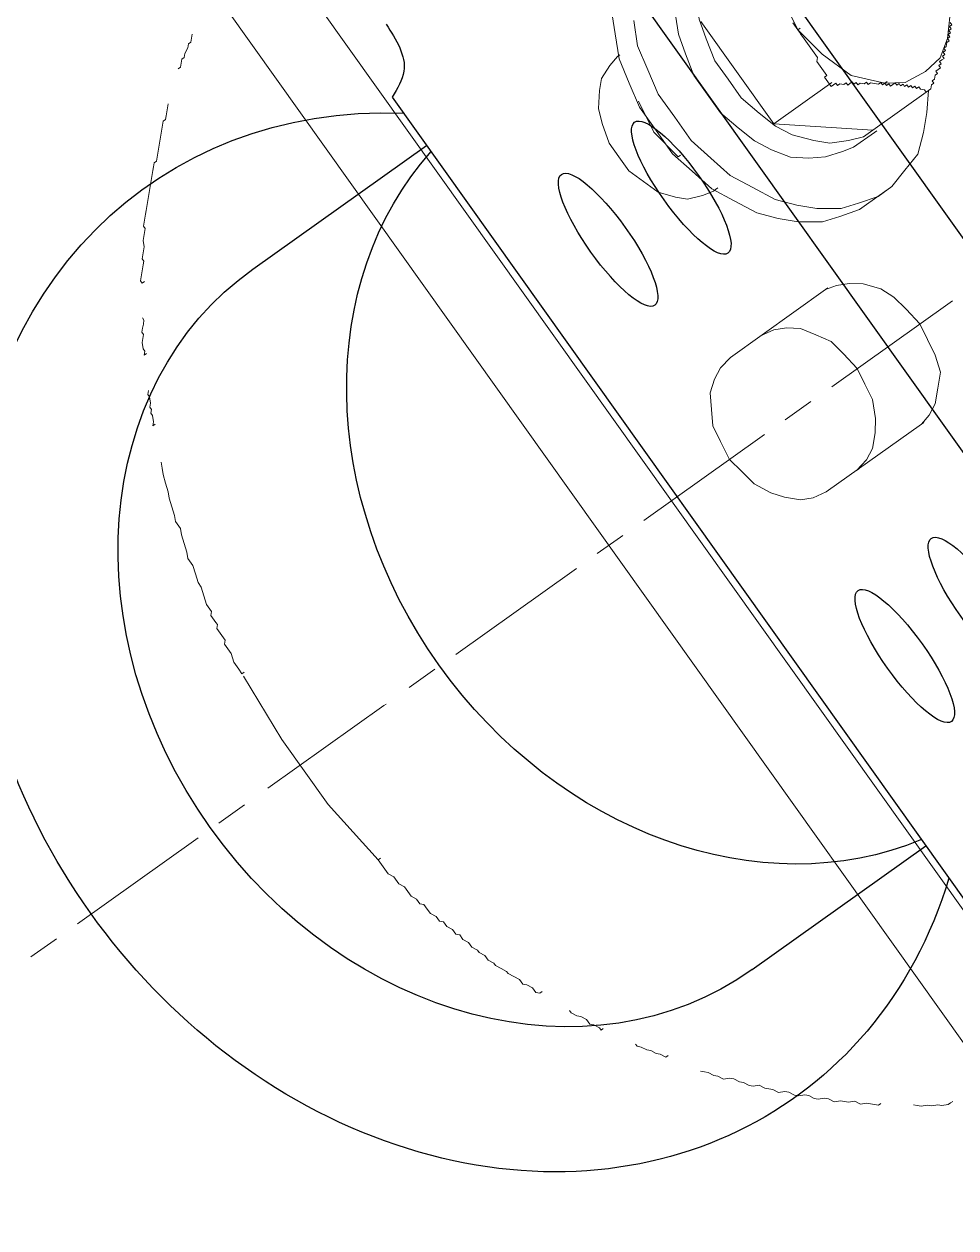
# Model space of a CAD drawing. Header units: feet. Extents: x 2321988 to 2329858, y 6722724 to 6730499.
# Drawn here: x 2326068.9601 to 2326069.2256, y 6726845.8949 to 6726846.2381 of the extents above; entities that cross this region are included whole.
import ezdxf

# ---------------------------------------------------------------- set-up
doc = ezdxf.new("R2010")
doc.units = ezdxf.units.FT
doc.header["$MEASUREMENT"] = 0
doc.layers.add('C-BESS-EQUIPMENT', color=255, linetype='Continuous')

# ---------------------------------------------------------------- blocks, each defined once
blk = doc.blocks.new('Midpoint Site Plan$0$P1730-01-0001')
at = {"color": 0, "linetype": 'ByBlock', "lineweight": -2}
for p, q in [((19.0203, 1.6742), (19.0203, -1.7263)), ((19.9041, 1.6067), (19.9041, -1.6588)), ((20.3292, 1.6067), (20.3292, -1.6588)), ((18.2904, 1.471), (19.0203, 1.471)), ((18.2904, -1.471), (19.0203, -1.471))]:
    blk.add_line(p, q, dxfattribs=at)
blk.add_ellipse((14.454, 0), major_axis=(0, 4.086), ratio=0.670598, start_param=6.046109, end_param=9.661854, dxfattribs=at)
at = {"color": 0, "linetype": 'ByBlock', "lineweight": -2, "extrusion": (0, 0, -1)}
for centre, major_axis, start_param, end_param in [((15.8979, 0), (0, 4.086), 3.038975, 6.385803), ((16.596, 0), (0, 4.086), 3.050793, 6.373985), ((17.214, 0), (0, 4.086), 3.049307, 6.375471), ((18.1555, 0), (0, 1.9122), 2.568457, 6.856321), ((18.2904, 0), (0, 1.471), 3.141593, 6.283185), ((19.25, 0), (0, 1.471), 3.329957, 6.094821)]:
    blk.add_ellipse(centre, major_axis=major_axis, ratio=0.833977, start_param=start_param, end_param=end_param, dxfattribs=at)
blk.add_ellipse((17.8421, 0), major_axis=(0, 4.086), ratio=0.833977, dxfattribs=at)
at = {"color": 0, "linetype": 'ByBlock', "lineweight": -2}
for centre in [(19.3382, 0.8481), (19.6456, 0.8481), (19.3382, -0.9002), (19.6456, -0.9002)]:
    blk.add_ellipse(centre, major_axis=(0, 0.275), ratio=0.262998, dxfattribs=at)
blk.add_open_spline([(14.9691, 3.9313), (14.8821, 3.9572), (14.7943, 3.9766), (14.4973, 4.0194), (14.2863, 4.0119), (13.8706, 3.9223), (13.6657, 3.84), (13.2731, 3.6038), (13.0854, 3.4499), (12.7387, 3.0782), (12.5797, 2.8604), (12.3004, 2.3734), (12.18, 2.1043), (11.9855, 1.5301), (11.9113, 1.2251), (11.8137, 0.5972), (11.7902, 0.2743), (11.7953, -0.3705), (11.824, -0.6925), (11.9317, -1.3167), (12.0107, -1.6188), (12.2143, -2.1858), (12.3388, -2.4505), (12.6257, -2.9271), (12.7881, -3.139), (13.1404, -3.498), (13.3303, -3.6451), (13.7262, -3.8671), (13.9321, -3.942), (14.349, -4.0168), (14.56, -4.0167), (14.8356, -3.9671), (14.9026, -3.9511), (14.9691, -3.9313)], degree=3, knots=[6.085725, 6.085725, 6.085725, 6.085725, 6.186944, 6.186944, 6.426796, 6.426796, 6.666649, 6.666649, 6.906501, 6.906501, 7.146353, 7.146353, 7.386205, 7.386205, 7.626057, 7.626057, 7.86591, 7.86591, 8.105762, 8.105762, 8.345614, 8.345614, 8.585466, 8.585466, 8.825318, 8.825318, 9.065171, 9.065171, 9.305023, 9.305023, 9.544875, 9.544875, 9.622239, 9.622239, 9.622239, 9.622239], dxfattribs=at)
blk.add_spline([(19.1488, 1.8893), (19.1042, 1.7227), (19.0203, 1.6742)], degree=3, dxfattribs=at)
blk = doc.blocks.new('Midpoint Site Plan$0$A$C71e53a02')
at = {"lineweight": 9}
for points in [[(14.5878, 2.2462), (14.5781, 2.2364), (14.5684, 2.2267), (14.5586, 2.2267), (14.5489, 2.2169), (14.5294, 2.2072), (14.5196, 2.1974), (14.5099, 2.1974), (14.5001, 2.1877), (14.4904, 2.1779), (14.4806, 2.1779), (14.4904, 2.1779)], [(15.0069, 2.2462), (14.9971, 2.2462), (14.734, 2.2462), (14.734, -2.2559), (14.7438, -2.2559)], [(21.8184, 2.2462), (21.8087, 2.2462), (14.9971, 2.2462), (14.9971, -2.2559), (15.0069, -2.2559), (14.9971, -2.2559), (14.734, -2.2559)], [(14.3832, 2.1), (14.3735, 2.0902), (14.3637, 2.0805), (14.354, 2.0708), (14.3442, 2.061), (14.3345, 2.061), (14.3247, 2.0513), (14.315, 2.0415), (14.3052, 2.0318), (14.2955, 2.022), (14.2858, 2.0123), (14.276, 2.0025), (14.2663, 1.9928), (14.2565, 1.983), (14.2468, 1.9733), (14.237, 1.9636), (14.2273, 1.9636), (14.2175, 1.9538), (14.2078, 1.9441), (14.1981, 1.9343), (14.1883, 1.9246), (14.1786, 1.9148), (14.1688, 1.9051), (14.1591, 1.8953), (14.1493, 1.8856), (14.1396, 1.8759), (14.1298, 1.8661), (14.1201, 1.8564), (14.1103, 1.8466), (14.1006, 1.8369), (14.0909, 1.8271), (14.0811, 1.8174), (14.0714, 1.8076), (14.0714, 1.7979), (14.0616, 1.7882), (14.0519, 1.7784), (14.0421, 1.7687), (14.0324, 1.7492), (14.0226, 1.7394), (14.0129, 1.7297), (14.0032, 1.7199), (14.0032, 1.7102), (13.9934, 1.7005), (13.9837, 1.6907), (13.9739, 1.681), (13.9642, 1.6712), (13.9544, 1.6615), (13.9544, 1.6517), (13.9642, 1.6517)], [(14.3832, 2.1), (14.3832, 2.1)], [(15.8059, 1.4861), (15.767, 1.4081), (15.728, 1.3302), (15.7085, 1.2425), (15.689, 1.1547), (15.689, 1.0573), (15.689, 0.9599), (15.7085, 0.8722), (15.728, 0.7844), (15.767, 0.7065), (15.8059, 0.6285), (15.8547, 0.5701), (15.9034, 0.5213), (15.9716, 0.4726), (16.0301, 0.4531), (16.0983, 0.4336), (16.1275, 0.4336), (16.2055, 0.4336), (16.2152, 0.4336)], [(15.8449, 1.4081), (15.8059, 1.3302), (15.7864, 1.2425), (15.767, 1.1547), (15.767, 1.0573), (15.767, 0.9599), (15.7864, 0.8722), (15.8059, 0.7844), (15.8449, 0.7065), (15.8839, 0.6285), (15.9326, 0.5701), (15.9813, 0.5213), (16.0495, 0.4726), (16.108, 0.4531), (16.1762, 0.4336), (16.2347, 0.4336), (16.3029, 0.4531), (16.3711, 0.4726), (16.4296, 0.5213), (16.4783, 0.5701), (16.527, 0.6285), (16.5368, 0.6285), (16.527, 0.6285), (16.2932, 0.6285), (16.0301, 0.8429), (16.0398, 0.8429)], [(13.8862, 1.5543), (13.8862, 1.5445), (13.8765, 1.5348), (13.8667, 1.525), (13.857, 1.5153), (13.857, 1.5056), (13.8472, 1.4958), (13.8375, 1.4861), (13.8278, 1.4666), (13.8278, 1.4568), (13.818, 1.4471), (13.8278, 1.4471)], [(16.2932, 1.4958), (16.2055, 1.4958), (16.2152, 1.4958), (16.2055, 1.4958), (16.1665, 1.4861), (16.108, 1.4763), (16.0593, 1.4373), (16.0106, 1.3984), (15.9716, 1.3399), (15.9424, 1.2814), (15.9229, 1.2132), (15.9034, 1.1353), (15.9034, 1.0573), (15.9034, 0.9793), (15.9229, 0.9014), (15.9424, 0.8332), (15.9716, 0.7747), (16.0106, 0.7162), (16.0593, 0.6773), (16.108, 0.648), (16.1665, 0.6285), (16.2055, 0.6188), (16.2932, 0.6188), (16.3029, 0.6188)], [(16.3224, 0.6285), (16.3127, 0.6285), (16.2542, 0.6285), (16.2055, 0.648), (16.147, 0.6773), (16.108, 0.7162), (16.0593, 0.7747), (16.0301, 0.8332), (16.0106, 0.9014), (15.9911, 0.9793), (15.9911, 1.0573), (15.9911, 1.1353), (16.0106, 1.2132), (16.0301, 1.2814), (16.0593, 1.3399), (16.108, 1.3984), (16.147, 1.4373), (16.2055, 1.4763), (16.2542, 1.4861), (16.3127, 1.4958), (16.3224, 1.4861), (16.3321, 1.4861)], [(16.7219, 0.7747), (16.7219, 0.765), (16.7122, 0.765), (16.7122, 0.7552), (16.7024, 0.7552), (16.7024, 0.7455), (16.6927, 0.7455), (16.6927, 0.7357), (16.683, 0.7357), (16.6927, 0.7357), (16.683, 0.7357), (16.6245, 0.6967), (16.5563, 0.687), (16.4783, 0.6967), (16.4198, 0.7357), (16.4296, 0.7357), (16.4198, 0.7357), (16.3419, 0.8234), (16.3029, 0.9404), (16.2834, 1.0573), (16.2932, 1.0573), (16.2834, 1.0573), (16.3029, 1.1742)], [(16.2834, 1.0865), (16.2834, 1.0768), (16.2834, 1.067), (16.2834, 1.0573), (16.2834, 1.0476), (16.2834, 1.0378), (16.2834, 1.0281), (16.2834, 1.0183), (16.2834, 1.0086), (16.2834, 0.9988), (16.2834, 0.9891), (16.2834, 0.9793), (16.2834, 0.9696), (16.2834, 0.9599), (16.2834, 0.9501), (16.2834, 0.9404), (16.2737, 0.9306), (16.2737, 0.9209), (16.2737, 0.9111), (16.2737, 0.9014), (16.2737, 0.8916), (16.2737, 0.8819), (16.2737, 0.8722), (16.2639, 0.8722), (16.2639, 0.8624), (16.2639, 0.8527), (16.2639, 0.8429), (16.2737, 0.8429), (16.2639, 0.8429), (16.0301, 0.8429), (16.0301, 1.2717)], [(13.7595, 1.3399), (13.7498, 1.3302), (13.7498, 1.3204), (13.74, 1.3009), (13.7303, 1.2912), (13.7303, 1.2814), (13.7206, 1.2717), (13.7206, 1.2619), (13.7108, 1.2425), (13.7011, 1.2327), (13.7108, 1.2327)], [(13.7595, 1.3399), (13.7595, 1.3399)], [(15.728, 1.3399), (15.689, 1.3302), (15.6403, 1.3107), (15.611, 1.2814), (15.5721, 1.2327), (15.5526, 1.184), (15.5331, 1.1158), (15.5331, 1.0573), (15.5331, 0.9988), (15.5526, 0.9404), (15.5721, 0.8819), (15.611, 0.8332), (15.6403, 0.8039), (15.689, 0.7844), (15.728, 0.7747), (15.7377, 0.7747), (15.728, 0.7747)], [(16.5368, 0.6285), (16.5465, 0.6383), (16.5563, 0.6383), (16.5563, 0.648), (16.566, 0.648), (16.5758, 0.6578), (16.5855, 0.6578), (16.5855, 0.6675), (16.5953, 0.6675), (16.605, 0.6675), (16.605, 0.6773), (16.6147, 0.6773), (16.6147, 0.687), (16.6245, 0.687), (16.6342, 0.687), (16.6342, 0.6967), (16.644, 0.6967), (16.644, 0.7065), (16.6537, 0.7065), (16.6537, 0.7162), (16.6635, 0.7162), (16.6732, 0.726), (16.683, 0.726), (16.683, 0.7357), (16.7609, 0.8234)], [(13.7011, 1.2327), (13.7011, 1.2327)], [(15.6987, 1.1742), (15.6792, 1.0573), (15.6987, 0.9404), (15.7085, 0.9404)], [(13.6523, 1.1158), (13.6426, 1.0963), (13.6329, 1.0768), (13.6231, 1.0476), (13.6134, 1.0183), (13.6036, 0.9988), (13.5939, 0.9696), (13.5841, 0.9404), (13.5744, 0.9209), (13.5744, 0.8916), (13.5646, 0.8722), (13.5549, 0.8429), (13.5452, 0.8137), (13.5354, 0.7942), (13.5354, 0.765), (13.5257, 0.7357), (13.5159, 0.7065), (13.5159, 0.687), (13.5062, 0.6578), (13.4964, 0.6285), (13.4964, 0.5993), (13.4867, 0.5896), (13.4867, 0.5798), (13.4867, 0.5603), (13.4867, 0.5506), (13.4769, 0.5408), (13.4769, 0.5213), (13.4769, 0.5116), (13.4769, 0.4921), (13.4672, 0.4824), (13.4672, 0.4726), (13.4672, 0.4531), (13.4672, 0.4434), (13.4575, 0.4142), (13.4575, 0.3849), (13.4575, 0.3654), (13.4672, 0.3654)], [(16.2834, 1.0476), (16.2834, 1.0476)], [(16.2834, 1.0378), (16.2834, 1.0378)], [(16.2834, 1.0378), (16.2834, 1.0378)], [(16.2834, 1.0281), (16.2834, 1.0281)], [(16.2834, 1.0281), (16.2834, 1.0281)], [(16.2834, 1.0183), (16.2834, 1.0183)], [(16.2834, 1.0086), (16.2834, 1.0086)], [(16.2834, 1.0086), (16.2834, 1.0086)], [(16.2834, 0.9988), (16.2834, 0.9988)], [(16.2834, 0.9988), (16.2834, 0.9988)], [(16.2834, 0.9891), (16.2834, 0.9891)], [(16.2834, 0.9891), (16.2834, 0.9891)], [(16.2834, 0.9793), (16.2834, 0.9793)], [(16.2834, 0.9793), (16.2834, 0.9793)], [(16.2834, 0.9696), (16.2834, 0.9696)], [(16.2834, 0.9696), (16.2834, 0.9696)], [(16.2834, 0.9599), (16.2834, 0.9599)], [(16.2834, 0.9599), (16.2834, 0.9599)], [(16.2834, 0.9501), (16.2834, 0.9501)], [(16.2737, 0.9306), (16.2737, 0.9306)], [(16.2737, 0.9306), (16.2737, 0.9306)], [(16.2737, 0.9209), (16.2737, 0.9209)], [(16.2737, 0.9209), (16.2737, 0.9209)], [(16.2737, 0.9111), (16.2737, 0.9111)], [(16.2737, 0.9111), (16.2737, 0.9111)], [(16.2834, 0.9404), (16.2834, 0.9404)], [(16.2834, 0.9404), (16.2834, 0.9404)], [(16.2737, 0.9014), (16.2737, 0.9014)], [(16.2737, 0.9014), (16.2737, 0.9014)], [(16.2737, 0.8916), (16.2737, 0.8916)], [(16.2737, 0.8916), (16.2737, 0.8916)], [(16.2737, 0.8819), (16.2737, 0.8819)], [(16.2639, 0.8429), (16.2639, 0.8332), (16.2737, 0.8332), (16.2834, 0.8332), (16.2834, 0.8234), (16.2932, 0.8234), (16.3029, 0.8137), (16.3127, 0.8137), (16.3127, 0.8039), (16.3224, 0.8039), (16.3321, 0.8039), (16.3321, 0.7942), (16.3419, 0.7942), (16.3419, 0.7844), (16.3516, 0.7844), (16.3614, 0.7747), (16.3711, 0.7747), (16.3711, 0.765), (16.3809, 0.765), (16.3906, 0.7552), (16.4004, 0.7455), (16.4101, 0.7455), (16.4101, 0.7357), (16.4198, 0.7357), (16.4198, 0.726), (16.4296, 0.726), (16.4296, 0.7162), (16.4393, 0.7162), (16.4491, 0.7162), (16.4491, 0.7065), (16.4588, 0.7065), (16.4588, 0.6967), (16.4686, 0.6967), (16.4686, 0.687), (16.4783, 0.687), (16.4783, 0.6773), (16.4881, 0.6773), (16.4881, 0.6675), (16.4978, 0.6675), (16.4978, 0.6578), (16.5075, 0.6578), (16.5075, 0.648), (16.5173, 0.6383), (16.5173, 0.6285), (16.527, 0.6285), (16.5368, 0.6285), (16.527, 0.6285)], [(16.2834, 0.8234), (16.2834, 0.8234)], [(16.2932, 0.8234), (16.2932, 0.8234)], [(16.2932, 0.8234), (16.2932, 0.8234)], [(16.2932, 0.8234), (16.2932, 0.8234)], [(16.3029, 0.8137), (16.3029, 0.8137)], [(16.3029, 0.8137), (16.3029, 0.8137)], [(16.3127, 0.8137), (16.3127, 0.8137)], [(16.3127, 0.8137), (16.3127, 0.8137)], [(16.3224, 0.8039), (16.3224, 0.8039)], [(16.3224, 0.8039), (16.3224, 0.8039)], [(16.3224, 0.8039), (16.3224, 0.8039)], [(16.3321, 0.7942), (16.3321, 0.7942)], [(16.3321, 0.7942), (16.3321, 0.7942)], [(16.3419, 0.7942), (16.3419, 0.7942)], [(16.3419, 0.7942), (16.3419, 0.7942)], [(16.3419, 0.7942), (16.3419, 0.7942)], [(16.3419, 0.7942), (16.3419, 0.7942)], [(16.3419, 0.7942), (16.3419, 0.7942)], [(16.3419, 0.7844), (16.3419, 0.7844)], [(16.3516, 0.7844), (16.3516, 0.7844)], [(16.3516, 0.7844), (16.3516, 0.7844)], [(16.3516, 0.7844), (16.3516, 0.7844)], [(16.3516, 0.7844), (16.3516, 0.7844)], [(16.3516, 0.7844), (16.3516, 0.7844)], [(16.3516, 0.7844), (16.3516, 0.7844)], [(15.7377, 0.7747), (15.7475, 0.7747)], [(16.3614, 0.7747), (16.3614, 0.7747)], [(16.3614, 0.7747), (16.3614, 0.7747)], [(16.3614, 0.7747), (16.3614, 0.7747)], [(16.3711, 0.7747), (16.3711, 0.7747)], [(16.3711, 0.765), (16.3711, 0.765)], [(16.3809, 0.765), (16.3809, 0.765)], [(16.3809, 0.765), (16.3809, 0.765)], [(16.3809, 0.765), (16.3809, 0.765)], [(16.3906, 0.7552), (16.3906, 0.7552)], [(16.3906, 0.7552), (16.3906, 0.7552)], [(16.3906, 0.7552), (16.3906, 0.7552)], [(16.3906, 0.7552), (16.3906, 0.7552)], [(16.4004, 0.7455), (16.4004, 0.7455)], [(16.4004, 0.7455), (16.4004, 0.7455)], [(16.6927, 0.7455), (16.6927, 0.7455)], [(16.6927, 0.7455), (16.6927, 0.7455)], [(16.6927, 0.7455), (16.6927, 0.7455)], [(16.7024, 0.7552), (16.7024, 0.7552)], [(16.7024, 0.7455), (16.7024, 0.7455)], [(16.7024, 0.7455), (16.7024, 0.7455)], [(16.7024, 0.7455), (16.7024, 0.7455)], [(16.7024, 0.7455), (16.7024, 0.7455)], [(16.7024, 0.7455), (16.7024, 0.7455)], [(16.7024, 0.7455), (16.7024, 0.7455)], [(16.7024, 0.7455), (16.7024, 0.7455)], [(16.7122, 0.7552), (16.7122, 0.7552)], [(16.7122, 0.7552), (16.7122, 0.7552)], [(16.7122, 0.7552), (16.7122, 0.7552)], [(16.7122, 0.7552), (16.7122, 0.7552)], [(16.7122, 0.7552), (16.7122, 0.7552)], [(16.7122, 0.7552), (16.7122, 0.7552)], [(16.7122, 0.7552), (16.7122, 0.7552)], [(16.7122, 0.7552), (16.7122, 0.7552)], [(16.7219, 0.765), (16.7219, 0.765)], [(16.7219, 0.765), (16.7219, 0.765)], [(16.7219, 0.765), (16.7219, 0.765)], [(16.7219, 0.765), (16.7219, 0.765)], [(16.7219, 0.765), (16.7219, 0.765)], [(16.7219, 0.765), (16.7219, 0.765)], [(16.7219, 0.765), (16.7219, 0.765)], [(16.7219, 0.765), (16.7219, 0.765)], [(16.7219, 0.765), (16.7219, 0.765)], [(16.4101, 0.7357), (16.4101, 0.7357)], [(16.4198, 0.7357), (16.4198, 0.7357)], [(16.4296, 0.726), (16.4296, 0.726)], [(16.4296, 0.726), (16.4296, 0.726)], [(16.4296, 0.726), (16.4296, 0.726)], [(16.4296, 0.726), (16.4296, 0.726)], [(16.4296, 0.726), (16.4296, 0.726)], [(16.4296, 0.726), (16.4296, 0.726)], [(16.4296, 0.726), (16.4296, 0.726)], [(16.4393, 0.7162), (16.4393, 0.7162)], [(16.4393, 0.7162), (16.4393, 0.7162)], [(16.4393, 0.7162), (16.4393, 0.7162)], [(16.4393, 0.7162), (16.4393, 0.7162)], [(16.4393, 0.7162), (16.4393, 0.7162)], [(16.4393, 0.7162), (16.4393, 0.7162)], [(16.4393, 0.7162), (16.4393, 0.7162)], [(16.4393, 0.7162), (16.4393, 0.7162)], [(16.4393, 0.7162), (16.4393, 0.7162)], [(16.4491, 0.7065), (16.4491, 0.7065)], [(16.4491, 0.7065), (16.4491, 0.7065)], [(16.4491, 0.7065), (16.4491, 0.7065)], [(16.4491, 0.7065), (16.4491, 0.7065)], [(16.4491, 0.7065), (16.4491, 0.7065)], [(16.4491, 0.7065), (16.4491, 0.7065)], [(16.4491, 0.7065), (16.4491, 0.7065)], [(16.4491, 0.7065), (16.4491, 0.7065)], [(16.4588, 0.7065), (16.4588, 0.7065)], [(16.644, 0.7065), (16.644, 0.7065)], [(16.644, 0.7065), (16.644, 0.7065)], [(16.6537, 0.7065), (16.6537, 0.7065)], [(16.6537, 0.7065), (16.6537, 0.7065)], [(16.6635, 0.7162), (16.6635, 0.7162)], [(16.6635, 0.7162), (16.6635, 0.7162)], [(16.6635, 0.7162), (16.6635, 0.7162)], [(16.6732, 0.726), (16.6732, 0.726)], [(16.683, 0.7357), (16.683, 0.7357)], [(16.6927, 0.7357), (16.6927, 0.7357)], [(16.6927, 0.7357), (16.6927, 0.7357)], [(16.6927, 0.7357), (16.6927, 0.7357)], [(16.4588, 0.6967), (16.4588, 0.6967)], [(16.4588, 0.6967), (16.4588, 0.6967)], [(16.4588, 0.6967), (16.4588, 0.6967)], [(16.4588, 0.6967), (16.4588, 0.6967)], [(16.4588, 0.6967), (16.4588, 0.6967)], [(16.4588, 0.6967), (16.4588, 0.6967)], [(16.4588, 0.6967), (16.4588, 0.6967)], [(16.4588, 0.6967), (16.4588, 0.6967)], [(16.4686, 0.6967), (16.4686, 0.6967)], [(16.4686, 0.687), (16.4686, 0.687)], [(16.4686, 0.687), (16.4686, 0.687)], [(16.4686, 0.687), (16.4686, 0.687)], [(16.4686, 0.687), (16.4686, 0.687)], [(16.4686, 0.687), (16.4686, 0.687)], [(16.4686, 0.687), (16.4686, 0.687)], [(16.4686, 0.687), (16.4686, 0.687)], [(16.4686, 0.687), (16.4686, 0.687)], [(16.4783, 0.687), (16.4783, 0.687)], [(16.4783, 0.687), (16.4783, 0.687)], [(16.4783, 0.6773), (16.4783, 0.6773)], [(16.4783, 0.6773), (16.4783, 0.6773)], [(16.4783, 0.6773), (16.4783, 0.6773)], [(16.4783, 0.6773), (16.4783, 0.6773)], [(16.4783, 0.6773), (16.4783, 0.6773)], [(16.4783, 0.6773), (16.4783, 0.6773)], [(16.4783, 0.6773), (16.4783, 0.6773)], [(16.4881, 0.6773), (16.4881, 0.6773)], [(16.4881, 0.6773), (16.4881, 0.6773)], [(16.4881, 0.6675), (16.4881, 0.6675)], [(16.4881, 0.6675), (16.4881, 0.6675)], [(16.4881, 0.6675), (16.4881, 0.6675)], [(16.4881, 0.6675), (16.4881, 0.6675)], [(16.4881, 0.6675), (16.4881, 0.6675)], [(16.4881, 0.6675), (16.4881, 0.6675)], [(16.4881, 0.6675), (16.4881, 0.6675)], [(16.4881, 0.6675), (16.4881, 0.6675)], [(16.4881, 0.6675), (16.4881, 0.6675)], [(16.4978, 0.6675), (16.4978, 0.6675)], [(16.5953, 0.6675), (16.5953, 0.6675)], [(16.5953, 0.6675), (16.5953, 0.6675)], [(16.5953, 0.6675), (16.5953, 0.6675)], [(16.605, 0.6773), (16.605, 0.6773)], [(16.605, 0.6773), (16.605, 0.6773)], [(16.605, 0.6773), (16.605, 0.6773)], [(16.605, 0.6773), (16.605, 0.6773)], [(16.605, 0.6773), (16.605, 0.6773)], [(16.605, 0.6675), (16.605, 0.6675)], [(16.6147, 0.687), (16.6147, 0.687)], [(16.6147, 0.6773), (16.6147, 0.6773)], [(16.6147, 0.6773), (16.6147, 0.6773)], [(16.6147, 0.6773), (16.6147, 0.6773)], [(16.6147, 0.6773), (16.6147, 0.6773)], [(16.6245, 0.687), (16.6245, 0.687)], [(16.6245, 0.687), (16.6245, 0.687)], [(16.6245, 0.687), (16.6245, 0.687)], [(16.6342, 0.6967), (16.6342, 0.6967)], [(16.6342, 0.6967), (16.6342, 0.6967)], [(16.644, 0.6967), (16.644, 0.6967)], [(16.4978, 0.6578), (16.4978, 0.6578)], [(16.4978, 0.6578), (16.4978, 0.6578)], [(16.4978, 0.6578), (16.4978, 0.6578)], [(16.4978, 0.6578), (16.4978, 0.6578)], [(16.4978, 0.6578), (16.4978, 0.6578)], [(16.4978, 0.6578), (16.4978, 0.6578)], [(16.4978, 0.6578), (16.4978, 0.6578)], [(16.4978, 0.6578), (16.4978, 0.6578)], [(16.4978, 0.6578), (16.4978, 0.6578)], [(16.5075, 0.648), (16.5075, 0.648)], [(16.5075, 0.648), (16.5075, 0.648)], [(16.5075, 0.648), (16.5075, 0.648)], [(16.5075, 0.648), (16.5075, 0.648)], [(16.5173, 0.6383), (16.5173, 0.6383)], [(16.5173, 0.6383), (16.5173, 0.6383)], [(16.5173, 0.6383), (16.5173, 0.6383)], [(16.5173, 0.6383), (16.5173, 0.6383)], [(16.5173, 0.6383), (16.5173, 0.6383)], [(16.527, 0.6285), (16.527, 0.6285)], [(16.527, 0.6285), (16.527, 0.6285)], [(16.5368, 0.6285), (16.5368, 0.6285)], [(16.5465, 0.6383), (16.5465, 0.6383)], [(16.5563, 0.6383), (16.5563, 0.6383)], [(16.5563, 0.6383), (16.5563, 0.6383)], [(16.566, 0.648), (16.566, 0.648)], [(16.566, 0.648), (16.566, 0.648)], [(16.566, 0.648), (16.566, 0.648)], [(16.5758, 0.6578), (16.5758, 0.6578)], [(16.5758, 0.6578), (16.5758, 0.6578)], [(16.5855, 0.6578), (16.5855, 0.6578)], [(16.5855, 0.6578), (16.5855, 0.6578)], [(16.1275, 0.4336), (16.1372, 0.4336)], [(13.4575, 0.3557), (13.438, 0.1023), (13.438, -0.1705), (13.4672, -0.4239), (13.4672, -0.4434), (13.4672, -0.4629), (13.4672, -0.4824), (13.4769, -0.5019), (13.4769, -0.5213), (13.4769, -0.5311), (13.4867, -0.5506), (13.4867, -0.5701), (13.4867, -0.5896), (13.4964, -0.609), (13.4964, -0.6285), (13.5062, -0.6383), (13.5062, -0.6578), (13.5062, -0.6773), (13.5159, -0.6967), (13.5159, -0.7162), (13.5257, -0.726), (13.5257, -0.7455), (13.5354, -0.765), (13.5354, -0.7844), (13.5452, -0.7942), (13.5452, -0.8137), (13.5549, -0.8332), (13.5549, -0.8527), (13.5646, -0.8722), (13.5646, -0.8819), (13.5744, -0.9014), (13.5744, -0.9209), (13.5841, -0.9404), (13.5841, -0.9501), (13.5939, -0.9696), (13.6036, -0.9891), (13.6036, -0.9988), (13.6134, -1.0183), (13.6231, -1.0378), (13.6231, -1.0573), (13.6329, -1.067), (13.6426, -1.0865), (13.6426, -1.106), (13.6523, -1.1158), (13.6621, -1.1158)], [(15.4454, 0.2777), (15.3967, 0.268), (15.3577, 0.2485), (15.3187, 0.2193), (15.2895, 0.1705), (15.2602, 0.1218), (15.2505, 0.0633), (15.2407, -0.0049), (15.2505, -0.0633), (15.2602, -0.1218), (15.2895, -0.1803), (15.3187, -0.2193), (15.3577, -0.2582), (15.3967, -0.2777), (15.4454, -0.2875), (15.4551, -0.2875)], [(15.4454, -0.2875), (15.8449, -0.2875), (15.8839, -0.2777), (15.9229, -0.2582), (15.9618, -0.2193), (16.0008, -0.1803), (16.0203, -0.1218), (16.0301, -0.0633), (16.0398, -0.0049), (16.0301, 0.0633), (16.0203, 0.1218), (16.0008, 0.1705), (15.9618, 0.2193), (15.9229, 0.2485), (15.8839, 0.268), (15.8449, 0.2777), (15.8547, 0.2777)], [(15.8449, 0.2777), (15.4454, 0.2777), (15.4551, 0.2777)], [(15.5721, 0.2777), (15.6208, 0.268), (15.6598, 0.2485), (15.6987, 0.2193), (15.728, 0.1705), (15.7572, 0.1218), (15.767, 0.0633), (15.7767, -0.0049), (15.767, -0.0633), (15.7572, -0.1218), (15.728, -0.1803), (15.6987, -0.2193), (15.6598, -0.2582), (15.6208, -0.2777), (15.5721, -0.2875), (15.5818, -0.2875)], [(15.8449, -0.2875), (15.8547, -0.2875)], [(13.4672, -0.4239), (13.4769, -0.4239)], [(13.7011, -1.223), (13.7011, -1.2327), (13.7108, -1.2522), (13.7206, -1.2619), (13.7303, -1.2814), (13.7303, -1.3009), (13.74, -1.3107), (13.7498, -1.3302), (13.7498, -1.3399), (13.7595, -1.3399)], [(13.818, -1.4471), (13.818, -1.4568), (13.8278, -1.4666), (13.8375, -1.4861), (13.8472, -1.4958), (13.857, -1.5153), (13.8667, -1.525), (13.8765, -1.5445), (13.8862, -1.5445)], [(13.8765, -1.5445), (13.8765, -1.5445)], [(13.9447, -1.6517), (13.9544, -1.6615), (13.9642, -1.6712), (13.9739, -1.6907), (13.9837, -1.7005), (13.9934, -1.7199), (14.0129, -1.7297), (14.0226, -1.7394), (14.0324, -1.7589), (14.0421, -1.7687), (14.0519, -1.7882), (14.0616, -1.7979), (14.0811, -1.8076), (14.0909, -1.8271), (14.1006, -1.8369), (14.1103, -1.8466), (14.1201, -1.8661), (14.1396, -1.8759), (14.1493, -1.8856), (14.1591, -1.9051), (14.1688, -1.9148), (14.1883, -1.9246), (14.1981, -1.9343), (14.2078, -1.9538), (14.2175, -1.9636), (14.237, -1.9733), (14.2468, -1.983), (14.2565, -2.0025), (14.276, -2.0123), (14.2858, -2.022), (14.2955, -2.0318), (14.315, -2.0415), (14.3247, -2.061), (14.3442, -2.0708), (14.354, -2.0805), (14.3637, -2.0902), (14.3735, -2.1), (14.3832, -2.1)], [(14.4709, -2.1682), (14.4806, -2.1779), (14.4904, -2.1877), (14.5099, -2.1974), (14.5196, -2.2072), (14.5391, -2.2169), (14.5489, -2.2267), (14.5684, -2.2364), (14.5781, -2.2364), (14.5878, -2.2364)]]:
    blk.add_lwpolyline(points, dxfattribs=at)
blk.add_lwpolyline([(15.7377, 1.3399), (15.728, 1.3399)], close=True, dxfattribs=at)
at = {"lineweight": 5}
for points in [[(12.3076, -0.0049), (12.405, -0.0049), (12.4148, -0.0049)], [(12.5025, -0.0049), (12.9995, -0.0049), (13.0092, -0.0049)], [(13.0969, -0.0049), (13.1943, -0.0049), (13.2041, -0.0049)], [(13.3015, -0.0049), (13.7888, -0.0049), (13.7985, -0.0049)], [(13.896, -0.0049), (13.9934, -0.0049), (14.0032, -0.0049)], [(14.0909, -0.0049), (14.5878, -0.0049), (14.5976, -0.0049)], [(14.6853, -0.0049), (14.7827, -0.0049), (14.7925, -0.0049)], [(14.8802, -0.0049), (15.3772, -0.0049), (15.3869, -0.0049)], [(15.4746, -0.0049), (15.5721, -0.0049), (15.5818, -0.0049)], [(15.6695, -0.0049), (16.1665, -0.0049), (16.1762, -0.0049)]]:
    blk.add_lwpolyline(points, dxfattribs=at)

msp = doc.modelspace()

# ---------------------------------------------------------------- wipeouts: each hides what was drawn before it
msp.add_wipeout([(2326064.17456, 6726849.7753), (2326064.71751, 6726850.16214), (2326071.53559, 6726840.59259), (2326070.99264, 6726840.20575)]).dxf.layer = 'C-BESS-EQUIPMENT'

# ---------------------------------------------------------------- next in the draw order: block references
at = {"layer": 'C-BESS-EQUIPMENT', "xscale": 0.08333333333333331, "yscale": 0.08333333333333331, "zscale": 0.08333333333333331, "rotation": 35.46898082920265}
for name, p in [('Midpoint Site Plan$0$P1730-01-0001', (2326067.85508, 6726845.18395)), ('Midpoint Site Plan$0$A$C71e53a02', (2326068.12655, 6726845.37737))]:
    msp.add_blockref(name, p, dxfattribs=at)

# ---------------------------------------------------------------- next in the draw order: wipeouts: each hides what was drawn before it
msp.add_wipeout([(2326044.1544, 6726887.54167), (2326077.85795, 6726840.23687), (2326077.40832, 6726839.91652), (2326043.70467, 6726887.22144)]).dxf.layer = 'C-BESS-EQUIPMENT'

# ---------------------------------------------------------------- next in the draw order: wipeouts: each hides what was drawn before it
msp.add_wipeout([(2326040.08225, 6726884.64036), (2326073.7858, 6726837.33556), (2326073.33617, 6726837.01521), (2326039.63253, 6726884.32013)]).dxf.layer = 'C-BESS-EQUIPMENT'

# ---------------------------------------------------------------- next in the draw order: wipeouts: each hides what was drawn before it
msp.add_wipeout([(2326036.0101, 6726881.73905), (2326069.71366, 6726834.43425), (2326069.26402, 6726834.1139), (2326035.56038, 6726881.41882)]).dxf.layer = 'C-BESS-EQUIPMENT'

doc.saveas('drawing.dxf')
